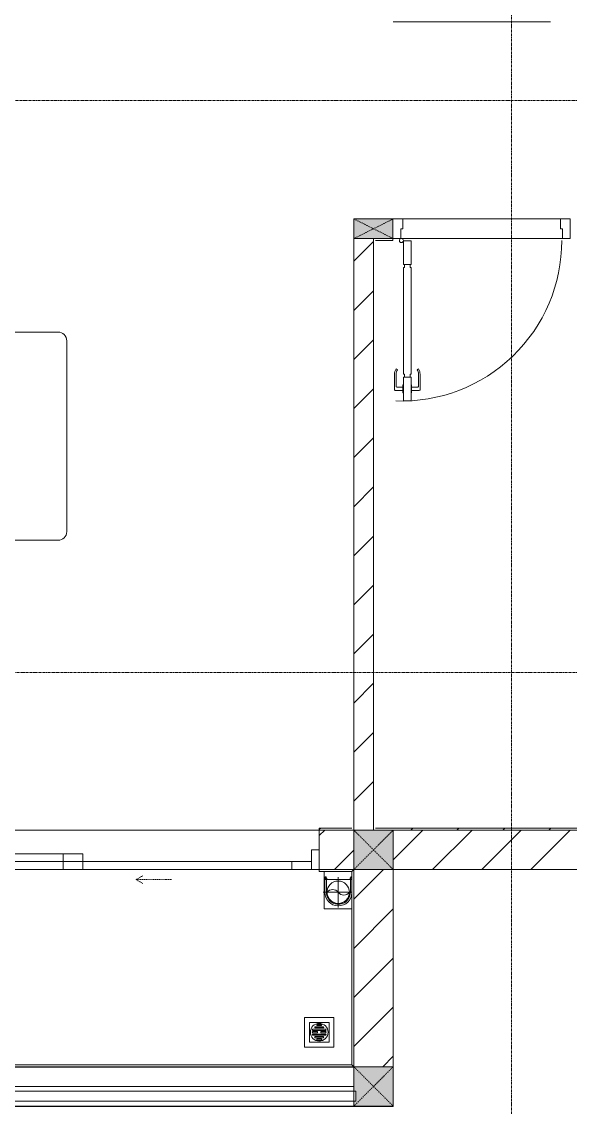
# Model space of a CAD drawing. Header units: millimetres. Extents: x -24439 to 198341, y -52871 to 149926.
# Drawn here: x 109568 to 112351, y 23331 to 28837 of the extents above; entities that cross this region are included whole.
import ezdxf

# ---------------------------------------------------------------- set-up
doc = ezdxf.new("R2010")
doc.units = ezdxf.units.MM
for name, pattern in [('Dash', [6, 3, -3]), ('Grid Line', [22.225, 12.7, -3.175, 3.175, -3.175]), ('IMPORT-CENTER _3_', [10.16, 6.35, -1.27, 1.27, -1.27])]:
    doc.linetypes.add(name, pattern=pattern)
for name, color, linetype, lineweight in [('0-1', 7, 'Continuous', 5), ('A-DETL-GENF-1', 9, 'Continuous', 9), ('A-DOOR', 31, 'Continuous', 9), ('A-DOOR-1', 9, 'Continuous', 9), ('A-DOOR-FRAM', 31, 'Continuous', 9), ('A-DOOR-HDLN', 31, 'Dash', 9), ('A-FLOR-1', 9, 'Continuous', 9), ('A-FLOR-HRAL', 11, 'Continuous', 9), ('A-FLOR-HRAL-1', 9, 'Continuous', 9), ('A-WALL', 113, 'Continuous', 9), ('A-WALL-1', 253, 'Continuous', 18), ('A-WALL-2', 9, 'Continuous', 9), ('A-WALL-3', 113, 'Continuous', 18), ('A-WALL-PATT-1', 10, 'Continuous', 9), ('A-WALL-PATT-2', 9, 'Continuous', 9), ('A-WALL-PATT-3', 111, 'Continuous', 9), ('G-IMPT', 8, 'Continuous', 9), ('G-IMPT-2', 8, 'IMPORT-CENTER _3_', 9), ('I-FURN', 30, 'Continuous', 9), ('I-FURN-1', 9, 'Continuous', 9), ('I-WALL-1', 253, 'Continuous', 18), ('M-EQPM', 50, 'Continuous', 9), ('S-BEAM-1', 9, 'Continuous', 9), ('S-COLS', 52, 'Continuous', 9), ('S-COLS-1', 254, 'Continuous', 5), ('S-COLS-2', 253, 'Continuous', 18), ('S-COLS-3', 9, 'Continuous', 9), ('S-COLS-4', 52, 'Continuous', 18), ('S-COLS-5', 52, 'Dash', 9), ('S-COLS-HDLN', 52, 'Dash', 9), ('S-COLS-HDLN-1', 9, 'Dash', 9), ('S-GRID-1', 1, 'Grid Line', 9)]:
    doc.layers.add(name, color=color, linetype=linetype, lineweight=lineweight)
pattern_1 = [(45, (0, 0), (-124.4508, 124.4508), [])]
pattern_2 = [(45, (0, 0), (-116.67262, 116.67262), [])]

# ---------------------------------------------------------------- blocks, each defined once
blk = doc.blocks.new('NCV_TKTC_KET CAU_rvt-1-TKCS_MB ĐỊNH VỊ CAO ĐỘ THIẾT KẾ')
at = {"layer": 'S-BEAM-1'}
for p, q in [((111252.5, 23535.3), (108177.6, 23535.3)), ((108177.6, 23335.3), (111252.5, 23335.3))]:
    blk.add_line(p, q, dxfattribs=at)
blk = doc.blocks.new('DOOR_CW_01 CANH MO-PANEL KINH - DIW_01-900x2200-CỬA GỖ VÂN LAMINATE-553375-TKCS_MB ĐỊNH VỊ CAO ĐỘ THIẾT KẾ')
at = {"layer": 'A-DETL-GENF-1'}
for p, q in [((-397, -182), (-397, -62)), ((-397, -62), (-357, -62)), ((-357, -62), (-357, -182)), ((-357, -182), (-397, -182)), ((-397, -196), (-391, -196)), ((-397, -738), (-397, -196)), ((-391, -196), (-391, -182)), ((-391, -182), (-363, -182)), ((-363, -182), (-363, -196)), ((-357, -196), (-363, -196)), ((-357, -196), (-357, -738)), ((-433.9, -711.2), (-427.3, -715.8)), ((-320.1, -711.2), (-326.7, -715.8)), ((-442, -737), (-442, -816.5)), ((-434, -799.5), (-434, -737)), ((-397, -738), (-391, -738)), ((-357, -752), (-397, -752)), ((-397, -752), (-397, -872)), ((-391, -752), (-391, -738)), ((-363, -752), (-391, -752)), ((-357, -738), (-363, -738)), ((-363, -738), (-363, -752)), ((-357, -872), (-357, -752)), ((-320, -799.5), (-320, -737)), ((-312, -737), (-312, -816.5)), ((-399, -820.5), (-438, -820.5)), ((-399, -803.5), (-430, -803.5)), ((-399, -792.2), (-399, -831.8)), ((-397, -792.2), (-399, -792.2)), ((-397, -792.2), (-397, -831.8)), ((-357, -792.2), (-357, -831.8)), ((-357, -792.2), (-355, -792.2)), ((-355, -792.2), (-355, -831.8)), ((-355, -803.5), (-324, -803.5)), ((-355, -820.5), (-316, -820.5)), ((-399, -831.8), (-397, -831.8)), ((-397, -872), (-357, -872)), ((-355, -831.8), (-357, -831.8))]:
    blk.add_line(p, q, dxfattribs=at)
blk.add_circle((-407, -60), 10, dxfattribs=at)
for centre, radius, start, end in [((-407, -60), 814, 268, 0), ((-397, -737), 45, 145, 180), ((-357, -737), 45, 360, 35), ((-397, -737), 37, 145, 180), ((-357, -737), 37, 0, 35), ((-438, -816.5), 4, 180, 270), ((-430, -799.5), 4, 180, 270), ((-324, -799.5), 4, 270, 0), ((-316, -816.5), 4, 270, 0)]:
    blk.add_arc(centre, radius, start, end, dxfattribs=at)
at = {"layer": 'A-DOOR-1'}
for p, q in [((-450, -50), (-450, 50)), ((-450, 50), (-400, 50)), ((-400, 50), (-400, 0)), ((400, 0), (400, 50)), ((400, 50), (450, 50)), ((450, 50), (450, -50)), ((-410, -50), (-450, -50)), ((-410, 0), (-410, -50)), ((-400, 0), (-410, 0)), ((-407, -50), (-382, -50)), ((410, 0), (400, 0)), ((410, -50), (410, 0)), ((450, -50), (410, -50))]:
    blk.add_line(p, q, dxfattribs=at)
blk = doc.blocks.new('LOBBY_SOFA_1 - LOBBY_SOFA_1-852725-TKCS_MB ĐỊNH VỊ CAO ĐỘ THIẾT KẾ')
at = {"layer": 'I-FURN'}
for p, q in [((-2128.3, 1548.5), (-1160.3, 1548.5)), ((-2172.3, 1064.5), (-2172.3, 1504.5)), ((-1116.3, 1504.5), (-1116.3, 1064.5)), ((-1160.3, 1020.5), (-2128.3, 1020.5)), ((-2688.2, 633.5), (-3128.2, 633.5)), ((-3128.2, 633.5), (-3128.2, 193.5)), ((-2688.2, 193.5), (-2688.2, 633.5)), ((-2556, 660), (-708, 660)), ((-2556, 14.9), (-2556, 660)), ((-2457, 66), (-2457, 660)), ((-1907, 143), (-1907, 660)), ((-1357, 143), (-1357, 660)), ((-807, 660), (-807, 66)), ((-708, 660), (-708, 14.9)), ((-575.9, 633.5), (-135.9, 633.5)), ((-575.9, 193.5), (-575.9, 633.5)), ((-135.9, 633.5), (-135.9, 193.5)), ((-2915.4, 445), (-2915.4, 577)), ((-348.6, 445), (-348.6, 577)), ((-2981.4, 423), (-2915.4, 489)), ((-2915.4, 489), (-2849.4, 423)), ((-348.6, 489), (-414.6, 423)), ((-282.6, 423), (-348.6, 489)), ((-2937.4, 423), (-3069.4, 423)), ((-2915.4, 357), (-2981.4, 423)), ((-2849.4, 423), (-2915.4, 357)), ((-2915.4, 269), (-2915.4, 401)), ((-2893.4, 423), (-2761.4, 423)), ((-370.6, 423), (-502.6, 423)), ((-414.6, 423), (-348.6, 357)), ((-348.6, 357), (-282.6, 423)), ((-348.6, 269), (-348.6, 401)), ((-326.6, 423), (-194.6, 423)), ((-3128.2, 193.5), (-2688.2, 193.5)), ((-135.9, 193.5), (-575.9, 193.5)), ((-807, 143), (-2457, 143)), ((-807, 66), (-2457, 66))]:
    blk.add_line(p, q, dxfattribs=at)
for centre, radius in [((-2915.4, 423), 154), ((-348.6, 423), 154), ((-2915.4, 423), 22), ((-348.6, 423), 22)]:
    blk.add_circle(centre, radius, dxfattribs=at)
for centre, start, end in [((-2128.3, 1504.5), 90, 180), ((-1160.3, 1504.5), 0, 90), ((-2128.3, 1064.5), 180, 270), ((-1160.3, 1064.5), 270, 0)]:
    blk.add_arc(centre, 44, start, end, dxfattribs=at)
at = {"layer": 'I-FURN-1'}
for p, q in [((-2128.3, 1548.5), (-1160.3, 1548.5)), ((-2172.3, 1064.5), (-2172.3, 1504.5)), ((-1116.3, 1504.5), (-1116.3, 1064.5)), ((-1160.3, 1020.5), (-2128.3, 1020.5)), ((-3128.2, 633.5), (-2688.2, 633.5)), ((-3128.2, 193.5), (-3128.2, 633.5)), ((-2688.2, 633.5), (-2688.2, 193.5)), ((-2556, 660), (-708, 660)), ((-2556, 14.9), (-2556, 660)), ((-708, 660), (-708, 14.9)), ((-575.9, 633.5), (-135.9, 633.5)), ((-575.9, 193.5), (-575.9, 633.5)), ((-135.9, 633.5), (-135.9, 193.5)), ((-2688.2, 193.5), (-3128.2, 193.5)), ((-135.9, 193.5), (-575.9, 193.5))]:
    blk.add_line(p, q, dxfattribs=at)
for centre, start, end in [((-2128.3, 1504.5), 90, 180), ((-1160.3, 1504.5), 0, 90), ((-2128.3, 1064.5), 180, 270), ((-1160.3, 1064.5), 270, 0)]:
    blk.add_arc(centre, 44, start, end, dxfattribs=at)
blk = doc.blocks.new('G1_SOF - BO TRU - 100x200-746114-TKCS_MB ĐỊNH VỊ CAO ĐỘ THIẾT KẾ')
at = {"layer": 'S-COLS-3'}
blk.add_hatch(color=256, dxfattribs=at).paths.add_polyline_path([(-50, -98.4), (50, -98.4), (50, 100), (-50, 100)])
at = {"layer": 'S-COLS-2'}
for p, q in [((-50, 100), (50, 100)), ((-50, -98.4), (-50, 100)), ((50, 100), (50, -98.4))]:
    blk.add_line(p, q, dxfattribs=at)
at = {"layer": 'S-COLS-HDLN-1'}
for p, q in [((50, -100), (-50, 100)), ((-50, -100), (50, 100))]:
    blk.add_line(p, q, dxfattribs=at)
blk = doc.blocks.new('Railing - Railing-965477-TKCS_MB ĐỊNH VỊ CAO ĐỘ THIẾT KẾ')
at = {"layer": 'A-FLOR-HRAL-1'}
for p, q in [((85279.1, 15266.2), (85269.1, 15276.2)), ((85279.1, 14286.2), (85279.1, 15266.2)), ((85279.1, 15266.2), (85669.1, 15266.2)), ((85669.1, 15276.2), (85669.1, 15266.2)), ((88169.1, 15266.2), (88169.1, 15276.2)), ((88169.1, 15266.2), (88334.1, 15266.2)), ((88334.1, 15266.2), (88344.1, 15276.2)), ((88334.1, 15266.2), (88334.1, 14286.2)), ((85279.1, 14286.2), (85269.1, 14276.2)), ((85269.1, 14276.2), (88344.1, 14276.2)), ((88334.1, 14286.2), (85279.1, 14286.2)), ((88334.1, 14286.2), (88344.1, 14276.2))]:
    blk.add_line(p, q, dxfattribs=at)
blk = doc.blocks.new('NCV_TKTC_TANG 1_rvt-1-TKCS_MB ĐỊNH VỊ CAO ĐỘ THIẾT KẾ')
at = {"layer": 'A-WALL-PATT-1'}
h = blk.add_hatch(dxfattribs=at)
h.set_pattern_fill('FP_2', color=256, style=0, pattern_type=2)
h.set_pattern_definition(pattern_1)
h.paths.add_polyline_path([(111268.5, 24736.9), (111352.6, 24736.9), (111352.6, 27736.9), (111252.6, 27736.9), (111252.6, 24736.9)])
at = {"layer": 'A-WALL-PATT-2'}
h = blk.add_hatch(dxfattribs=at)
h.set_pattern_fill('FP_3', color=256, style=0, pattern_type=2)
h.set_pattern_definition(pattern_2)
h.paths.add_polyline_path([(114294.6, 27726.9), (114942.6, 27726.9), (114942.6, 27736.9), (112350.9, 27736.9), (112350.9, 27726.9), (113084.2, 27726.9)])
h.paths.add_polyline_path([(111450.9, 27726.9), (111450.9, 27736.9), (111362.6, 27736.9), (111362.6, 27726.9), (111442.9, 27726.9)])
h = blk.add_hatch(dxfattribs=at)
h.set_pattern_fill('FP_3', color=256, style=0, pattern_type=2)
h.set_pattern_definition(pattern_2)
h.paths.add_polyline_path([(111077.6, 24736.9), (111242.6, 24736.9), (111242.6, 24746.9), (111077.6, 24746.9)])
h.paths.add_polyline_path([(108352.6, 24736.9), (108577.6, 24736.9), (108577.6, 24746.9), (108352.6, 24746.9)])
h = blk.add_hatch(dxfattribs=at)
h.set_pattern_fill('FP_3', color=256, style=0, pattern_type=2)
h.set_pattern_definition(pattern_2)
h.paths.add_polyline_path([(113852.6, 24736.9), (114942.6, 24736.9), (114942.6, 24746.9), (111352.6, 24746.9), (111352.6, 24736.9), (112452.6, 24736.9)])
at = {"layer": 'A-FLOR-1'}
for p, q in [((111500.9, 27836.9), (112300.9, 27836.9)), ((112310.9, 27736.9), (111490.9, 27736.9)), ((108577.6, 24736.9), (111077.6, 24736.9)), ((111077.6, 24736.9), (108577.6, 24736.9)), ((108617.6, 24536.9), (109777.6, 24536.9))]:
    blk.add_line(p, q, dxfattribs=at)
at = {"layer": 'A-WALL-1'}
for p, q in [((111252.6, 27736.9), (111252.6, 24736.9)), ((111352.6, 24736.9), (111352.6, 27736.9)), ((111252.6, 24736.9), (111352.6, 24736.9))]:
    blk.add_line(p, q, dxfattribs=at)
at = {"layer": 'A-WALL-2'}
for p, q in [((111452.6, 28836.9), (112250.9, 28836.9)), ((111500.9, 27836.9), (112300.9, 27836.9)), ((112310.9, 27736.9), (111490.9, 27736.9))]:
    blk.add_line(p, q, dxfattribs=at)
at = {"layer": 'I-WALL-1'}
for p, q in [((111362.6, 27726.9), (111450.9, 27726.9)), ((111450.9, 27726.9), (111450.9, 27736.9)), ((111242.6, 24746.9), (111077.6, 24746.9)), ((111077.6, 24746.9), (111077.6, 24736.9)), ((111077.6, 24736.9), (111242.6, 24736.9)), ((111352.6, 24746.9), (111352.6, 24736.9)), ((111352.6, 24736.9), (112452.6, 24736.9)), ((114942.6, 24746.9), (111362.6, 24746.9))]:
    blk.add_line(p, q, dxfattribs=at)
at = {"layer": 'A-DOOR-1'}
blk.add_blockref('DOOR_CW_01 CANH MO-PANEL KINH - DIW_01-900x2200-CỬA GỖ VÂN LAMINATE-553375-TKCS_MB ĐỊNH VỊ CAO ĐỘ THIẾT KẾ', (111900.9, 27786.9), dxfattribs=at)
at = {"layer": 'A-FLOR-HRAL-1'}
blk.add_blockref('Railing - Railing-965477-TKCS_MB ĐỊNH VỊ CAO ĐỘ THIẾT KẾ', (22908.5, 9260.7), dxfattribs=at)
at = {"layer": 'I-FURN-1', "rotation": 269.9999999999993}
blk.add_blockref('LOBBY_SOFA_1 - LOBBY_SOFA_1-852725-TKCS_MB ĐỊNH VỊ CAO ĐỘ THIẾT KẾ', (108247.7, 25090.4), dxfattribs=at)
at = {"layer": 'S-COLS-3', "rotation": 90.00000000000037}
blk.add_blockref('G1_SOF - BO TRU - 100x200-746114-TKCS_MB ĐỊNH VỊ CAO ĐỘ THIẾT KẾ', (111352.6, 27786.9), dxfattribs=at)
blk = doc.blocks.new('DEG_02-DEG_03 - DEG_02-2500x2400mm-CỬA ĐI 02 CÁNH TRƯỢT-625766-TKCS_MB ĐỊNH VỊ CAO ĐỘ THIẾT KẾ')
at = {"layer": 'A-DOOR'}
for p, q in [((-1110, 100), (-1210, 100)), ((-1210, 100), (-1210, 60)), ((-1210, 60), (-1110, 60)), ((-1110, 60), (-1110, 100)), ((-1110, 100), (-50, 100)), ((-50, 60), (-1110, 60)), ((50, 100), (-50, 100)), ((-50, 100), (-50, 60)), ((50, 60), (-50, 60)), ((-50, 60), (-50, 20)), ((-50, 60), (50, 60)), ((50, 60), (50, 100)), ((50, 20), (50, 60)), ((50, 60), (1110, 60)), ((1210, 60), (1110, 60)), ((1110, 60), (1110, 20)), ((1210, 20), (1210, 60)), ((-50, 20), (50, 20)), ((1110, 20), (50, 20)), ((1110, 20), (1210, 20))]:
    blk.add_line(p, q, dxfattribs=at)
at = {"layer": 'A-DOOR-FRAM'}
for p, q in [((-1210, 100), (-1250, 100)), ((-1250, 100), (-1250, 0)), ((-1210, 0), (-1210, 100)), ((1250, 100), (1210, 100)), ((1210, 100), (1210, 0)), ((1250, 0), (1250, 100)), ((-1250, 0), (-1210, 0)), ((1210, 0), (1250, 0))]:
    blk.add_line(p, q, dxfattribs=at)
at = {"layer": 'A-DOOR-HDLN'}
for p, q in [((-320.4, 151.1), (-355, 171.1)), ((320.4, 151.1), (355, 171.1)), ((-500.4, 151.1), (-320.4, 151.1)), ((-320.4, 151.1), (-355, 131.1)), ((320.4, 151.1), (355, 131.1)), ((500.4, 151.1), (320.4, 151.1))]:
    blk.add_line(p, q, dxfattribs=at)
blk = doc.blocks.new('Railing - 50 x 10mm-1251311-TKCS_MB ĐỊNH VỊ CAO ĐỘ THIẾT KẾ')
at = {"layer": 'A-FLOR-HRAL'}
for p, q in [((25, 5), (-25, 5)), ((-25, 5), (-25, -5)), ((25, -5), (25, 5)), ((-25, -5), (25, -5))]:
    blk.add_line(p, q, dxfattribs=at)
blk = doc.blocks.new('Railing - Railing-1602750-TKCS_MB ĐỊNH VỊ CAO ĐỘ THIẾT KẾ')
at = {"layer": 'A-FLOR-HRAL'}
for p, q in [((111252.5, 23412.4), (108187.5, 23412.4)), ((108187.5, 23362.4), (111252.5, 23362.4))]:
    blk.add_line(p, q, dxfattribs=at)
at = {"extrusion": (0, 0, -1), "zscale": -1, "rotation": 90}
for p in [(-108182.5, 23387.4), (-111257.5, 23387.4)]:
    blk.add_blockref('Railing - 50 x 10mm-1251311-TKCS_MB ĐỊNH VỊ CAO ĐỘ THIẾT KẾ', p, dxfattribs=at)
blk = doc.blocks.new('TKTC_XREF_251221_MB TANG 1 - TKTC_XREF_260130_MB TANG 1_dwg_THU NUOC - THU NUOC-444531-TKCS_MB TẦNG 1-4202124-TKCS_MB ĐỊNH VỊ CAO ĐỘ THIẾT KẾ')
at = {"layer": 'M-EQPM'}
for p, q in [((-23.3, 10.8), (40.9, 10.8)), ((40.9, 4.8), (-23.3, 4.8)), ((-11, 23.3), (28.5, 23.3)), ((28.5, 17.3), (-11, 17.3)), ((-1.1, 35.6), (18.5, 35.6)), ((18.5, 29.6), (-1.1, 29.6)), ((-23.3, -13.6), (40.9, -13.6)), ((40.9, -19.6), (-23.3, -19.6)), ((-11, -26.1), (28.5, -26.1)), ((28.5, -32.1), (-11, -32.1)), ((-1.1, -38.5), (18.5, -38.5)), ((18.5, -44.5), (-1.1, -44.5))]:
    blk.add_line(p, q, dxfattribs=at)
at = {"layer": 'M-EQPM', "flags": 128}
for points in [[(83.7, -79.4), (83.7, 70.6), (-66.3, 70.6), (-66.3, -79.4)], [(58.7, -54.4), (58.7, 45.6), (-41.3, 45.6), (-41.3, -54.4)]]:
    blk.add_lwpolyline(points, close=True, dxfattribs=at)
for points in [[(-23.3, -1.2), (0.7, -1.2), (0.7, -7.2), (-23.3, -7.2)], [(40.9, -7.2), (16.7, -7.2), (16.7, -1.2), (40.9, -1.2)]]:
    blk.add_lwpolyline(points, dxfattribs=at)
at = {"layer": 'M-EQPM'}
for centre, radius, start, end in [((8.7, -4.4), 45, 360, 180), ((8.7, -4.4), 45, 360, 180), ((-23.3, 7.8), 3, 90, 270), ((-11, 20.3), 3, 90, 270), ((-1.1, 32.6), 3, 90, 270), ((18.5, 32.6), 3, 270, 90), ((28.5, 20.3), 3, 270, 90), ((40.9, 7.8), 3, 270, 90), ((8.7, -4.4), 45, 180, 360), ((8.7, -4.4), 45, 180, 360), ((-23.3, -4.2), 3, 90, 270), ((-23.3, -16.6), 3, 90, 270), ((-11, -29.1), 3, 90, 270), ((-1.1, -41.5), 3, 90, 270), ((18.5, -41.5), 3, 270, 90), ((28.5, -29.1), 3, 270, 90), ((40.9, -4.2), 3, 270, 90), ((40.9, -16.6), 3, 270, 90)]:
    blk.add_arc(centre, radius, start, end, dxfattribs=at)
blk = doc.blocks.new('TKTC_XREF_251221_MB TANG 1 - TKTC_XREF_260130_MB TANG 1_dwg_CUM U_DN100-V209-TKCS_MB ĐỊNH VỊ CAO ĐỘ THIẾT KẾ')
at = {"layer": 'G-IMPT'}
blk.add_hatch(color=256, dxfattribs=at).paths.add_polyline_path([(61, 0), (58.9, -15.8), (52.8, -30.5), (43.1, -43.1), (30.5, -52.8), (15.8, -58.9), (0, -61), (0, -57), (14.8, -55.1), (28.5, -49.4), (40.3, -40.3), (49.4, -28.5), (55.1, -14.8), (57, 0), (55.1, 14.8), (49.4, 28.5), (40.3, 40.3), (28.5, 49.4), (14.8, 55.1), (0, 57), (0, 61), (15.8, 58.9), (30.5, 52.8), (43.1, 43.1), (52.8, 30.5), (58.9, 15.8)])
for p, q in [((-79.1, 66.6), (-79.1, 63.4)), ((-76.6, 66.6), (-76.6, 63.4)), ((-74.6, 66.6), (-74.6, 63.4)), ((-72.7, 69.3), (-72.7, 60.7)), ((-66.9, 67.9), (-71.7, 67.9)), ((-66.9, 62.1), (-71.7, 62.1)), ((-65, 69), (0, 69)), ((-79.1, -63.4), (-79.1, -66.6)), ((-76.6, -63.4), (-76.6, -66.6)), ((-74.6, -63.4), (-74.6, -66.6)), ((-72.7, -60.7), (-72.7, -68.4)), ((-66.9, -62.1), (-71.7, -62.1)), ((-66.9, -67.9), (-71.7, -67.9))]:
    blk.add_line(p, q, dxfattribs=at)
at = {"layer": 'G-IMPT', "flags": 128}
for points in [[(-72.7, 67.6), (-78.1, 67.6), (-78.1, 62.4), (-72.7, 62.4)], [(-71.7, 59.2), (-66.9, 59.2), (-66.9, 70.8), (-71.7, 70.8)], [(-66.9, 70.8), (-66.9, 72.7), (-65, 72.7), (-65, 57.3), (-66.9, 57.3), (-66.9, 59.2)], [(-65, 61), (0, 61), (0, 57)], [(-72.7, -62.4), (-78.1, -62.4), (-78.1, -67.6), (-72.7, -67.6)], [(-66.9, -68.4), (-66.9, -59.2), (-71.7, -59.2)], [(-66.9, -59.2), (-66.9, -57.3), (-65, -57.3), (-65, -68.4)], [(-65, -61), (0, -61), (0, -57)]]:
    blk.add_lwpolyline(points, dxfattribs=at)
at = {"layer": 'G-IMPT'}
for centre, radius, start, end in [((-78.1, 66.6), 0.96, 90, 180), ((-78.1, 63.4), 0.96, 180, 270), ((-71.1, 69.3), 1.56, 112.6199, 247.3801), ((-67.9, 65), 4.8, 143.1301, 216.8699), ((-71.1, 60.7), 1.56, 112.6199, 247.3801), ((0, 0), 69, 271.7594, 90), ((0, 0), 61, 270, 90), ((0, 0), 57, 270, 90), ((-78.1, -63.4), 0.96, 90, 180), ((-78.1, -66.6), 0.96, 180, 270), ((-71.1, -60.7), 1.56, 112.6199, 247.3801), ((-67.9, -65), 4.8, 143.1301, 216.8699)]:
    blk.add_arc(centre, radius, start, end, dxfattribs=at)
blk = doc.blocks.new('TKTC_XREF_251221_MB TANG 1 - TKTC_XREF_260130_MB TANG 1_dwg_$cc-V210-TKCS_MB ĐỊNH VỊ CAO ĐỘ THIẾT KẾ')
at = {"layer": 'G-IMPT'}
blk.add_circle((0, 0), 0.5, dxfattribs=at)
for centre, radius, start, end in [((0, 0), 0.5, 90, 270), ((0.188, 0.25), 0.313, 126.8699, 233.1301), ((-0.188, -0.25), 0.313, 306.8699, 53.1301)]:
    blk.add_arc(centre, radius, start, end, dxfattribs=at)
at = {"layer": 'G-IMPT-2'}
for p, q in [((0, -0.673), (0, 0.607)), ((-0.673, 0), (0.673, 0))]:
    blk.add_line(p, q, dxfattribs=at)
blk = doc.blocks.new('TKTC_XREF_251221_MB TANG 1 - TKTC_XREF_260130_MB TANG 1_dwg-4202109-TKCS_MB ĐỊNH VỊ CAO ĐỘ THIẾT KẾ')
at = {"layer": 'G-IMPT'}
blk.add_line((-91909.1, -376860), (-92049.7, -376860), dxfattribs=at)
at = {"layer": 'G-IMPT', "flags": 128}
for points in [[(-91909.1, -376859.9), (-92049.9, -376859.9), (-92049.7, -376819.7)], [(-92049.7, -376860), (-92049.7, -377009.7), (-91909.1, -377009.7)]]:
    blk.add_lwpolyline(points, dxfattribs=at)
at = {"extrusion": (0, 0, -1)}
for name, p, xscale, yscale, zscale, rotation in [('TKTC_XREF_251221_MB TANG 1 - TKTC_XREF_260130_MB TANG 1_dwg_$cc-V210-TKCS_MB ĐỊNH VỊ CAO ĐỘ THIẾT KẾ', (91978.2, -376925), 113.7150000000073, 113.7150000000073, -113.7150000000073, 89.99900866374671), ('TKTC_XREF_251221_MB TANG 1 - TKTC_XREF_260130_MB TANG 1_dwg_CUM U_DN100-V209-TKCS_MB ĐỊNH VỊ CAO ĐỘ THIẾT KẾ', (91977.3, -376925), 0.9975000000000007, 0.9975000000000007, -0.9975000000000008, 270.0009913382951)]:
    blk.add_blockref(name, p, dxfattribs=dict(at, xscale=xscale, yscale=yscale, zscale=zscale, rotation=rotation))
at = {"extrusion": (0, 0, -1), "zscale": -1}
blk.add_blockref('TKTC_XREF_251221_MB TANG 1 - TKTC_XREF_260130_MB TANG 1_dwg_THU NUOC - THU NUOC-444531-TKCS_MB TẦNG 1-4202124-TKCS_MB ĐỊNH VỊ CAO ĐỘ THIẾT KẾ', (92066, -377630.4), dxfattribs=at)
blk = doc.blocks.new('TKTC_XREF_251221_MB TANG 1 - TKTC_XREF_251221_MB TANG 1-2038492-TKCS_MB ĐỊNH VỊ CAO ĐỘ THIẾT KẾ')
blk.add_blockref('TKTC_XREF_251221_MB TANG 1 - TKTC_XREF_260130_MB TANG 1_dwg-4202109-TKCS_MB ĐỊNH VỊ CAO ĐỘ THIẾT KẾ', (169499.1, 384109.7))
blk = doc.blocks.new('G1_SOF - BO TRU - 200x200-3050151-TKCS_MB ĐỊNH VỊ CAO ĐỘ THIẾT KẾ')
at = {"layer": 'S-COLS-HDLN'}
for p, q in [((-100, 100), (100, -100)), ((100, 100), (-100, -100))]:
    blk.add_line(p, q, dxfattribs=at)

msp = doc.modelspace()

# ---------------------------------------------------------------- hatches: boundary and pattern name
at = {"layer": 'A-WALL-PATT-3'}
h = msp.add_hatch(dxfattribs=at)
h.set_pattern_fill('FP_1', color=256, style=0, pattern_type=2)
h.set_pattern_definition(pattern_1)
h.paths.add_polyline_path([(111252.6, 24536.9), (111252.6, 24736.9), (111077.6, 24736.9), (111077.6, 24536.9)])
h.paths.add_polyline_path([(108577.6, 24536.9), (108577.6, 24736.9), (108327.6, 24736.9), (108327.6, 24536.9)])
h = msp.add_hatch(dxfattribs=at)
h.set_pattern_fill('FP_1', color=256, style=0, pattern_type=2)
h.set_pattern_definition(pattern_1)
h.paths.add_polyline_path([(114852.6, 24536.9), (114852.6, 24736.9), (113852.6, 24736.9), (113852.6, 24536.9), (114294.6, 24536.9)])
h.paths.add_polyline_path([(111452.6, 24536.9), (112452.6, 24536.9), (112452.6, 24736.9), (111452.6, 24736.9)])
h = msp.add_hatch(dxfattribs=at)
h.set_pattern_fill('FP_1', color=256, style=0, pattern_type=2)
h.set_pattern_definition(pattern_1)
h.paths.add_polyline_path([(111452.6, 23335.3), (111452.6, 23336.9), (111252.6, 23335.3)])
h.paths.add_polyline_path([(111252.6, 23536.9), (111452.6, 23536.9), (111452.6, 24536.9), (111252.6, 24536.9), (111252.6, 24090.8)])
at = {"layer": 'S-COLS-1'}
for points in [[(111268.5, 24536.9), (111452.6, 24536.9), (111452.6, 24736.9), (111252.6, 24736.9), (111252.6, 24536.9)], [(111262.5, 23336.9), (111452.6, 23336.9), (111452.6, 23536.9), (111252.6, 23536.9), (111252.6, 23412.4), (111262.5, 23412.4), (111262.5, 23362.4), (111252.6, 23362.4), (111252.6, 23336.9)]]:
    msp.add_hatch(color=256, dxfattribs=at).paths.add_polyline_path(points)

# ---------------------------------------------------------------- linework, layer by layer
at = {"layer": 'A-WALL'}
for p, q in [((108577.6, 24736.9), (111077.6, 24736.9)), ((111252.6, 24536.9), (111252.6, 24736.9)), ((111452.6, 24736.9), (111452.6, 24536.9)), ((109777.6, 24536.9), (108617.6, 24536.9)), ((111452.6, 24536.9), (111252.6, 24536.9)), ((111252.6, 23536.9), (111452.6, 23536.9)), ((108177.6, 23437.4), (111252.6, 23437.4)), ((111252.6, 23337.4), (108177.6, 23337.4)), ((111452.6, 23336.9), (111252.6, 23336.9))]:
    msp.add_line(p, q, dxfattribs=at)
at = {"layer": 'A-WALL-3'}
for p, q in [((111252.6, 24736.9), (111077.6, 24736.9)), ((111077.6, 24736.9), (111077.6, 24636.9)), ((112452.6, 24736.9), (111452.6, 24736.9)), ((111077.6, 24536.9), (111252.6, 24536.9)), ((111252.6, 24536.9), (111252.6, 23536.9)), ((111452.6, 24536.9), (112452.6, 24536.9)), ((111452.6, 23536.9), (111452.6, 24536.9)), ((111252.6, 23336.9), (111252.6, 23335.3)), ((111252.6, 23335.3), (111452.6, 23335.3)), ((111452.6, 23335.3), (111452.6, 23336.9))]:
    msp.add_line(p, q, dxfattribs=at)
at = {"layer": 'S-COLS'}
for p, q in [((111252.6, 24736.9), (111252.6, 24536.9)), ((111452.6, 24536.9), (111452.6, 24736.9)), ((111252.6, 24536.9), (111452.6, 24536.9)), ((111452.6, 23536.9), (111252.6, 23536.9)), ((111252.6, 23336.9), (111452.6, 23336.9))]:
    msp.add_line(p, q, dxfattribs=at)
at = {"layer": 'S-COLS-4'}
for p, q in [((111452.6, 24736.9), (111252.6, 24736.9)), ((111252.6, 23536.9), (111252.6, 23412.4)), ((111452.6, 23336.9), (111452.6, 23536.9)), ((111252.6, 23362.4), (111252.6, 23336.9))]:
    msp.add_line(p, q, dxfattribs=at)
at = {"layer": 'S-GRID-1'}
for p, q in [((112052.6, 20960.6), (112052.6, 80482.7)), ((131551.8, 28436.9), (29351.8, 28436.9)), ((128757.8, 25536.9), (32145.8, 25536.9)), ((131551.8, 24536.9), (29351.8, 24536.9))]:
    msp.add_line(p, q, dxfattribs=at)

# ---------------------------------------------------------------- block references
at = {"layer": '0-1'}
for name in ['NCV_TKTC_KET CAU_rvt-1-TKCS_MB ĐỊNH VỊ CAO ĐỘ THIẾT KẾ', 'NCV_TKTC_TANG 1_rvt-1-TKCS_MB ĐỊNH VỊ CAO ĐỘ THIẾT KẾ']:
    msp.add_blockref(name, (0, 0), dxfattribs=at)
at = {"layer": 'A-DOOR', "rotation": 180}
msp.add_blockref('DEG_02-DEG_03 - DEG_02-2500x2400mm-CỬA ĐI 02 CÁNH TRƯỢT-625766-TKCS_MB ĐỊNH VỊ CAO ĐỘ THIẾT KẾ', (109827.6, 24636.9), dxfattribs=at)
at = {"layer": 'A-FLOR-HRAL'}
msp.add_blockref('Railing - Railing-1602750-TKCS_MB ĐỊNH VỊ CAO ĐỘ THIẾT KẾ', (0, 0), dxfattribs=at)
at = {"layer": 'M-EQPM'}
msp.add_blockref('TKTC_XREF_251221_MB TANG 1 - TKTC_XREF_251221_MB TANG 1-2038492-TKCS_MB ĐỊNH VỊ CAO ĐỘ THIẾT KẾ', (33652.6, 17236.9), dxfattribs=at)
at = {"layer": 'S-COLS-5'}
for p in [(111352.6, 24636.9), (111352.6, 23436.9)]:
    msp.add_blockref('G1_SOF - BO TRU - 200x200-3050151-TKCS_MB ĐỊNH VỊ CAO ĐỘ THIẾT KẾ', p, dxfattribs=at)

doc.saveas('drawing.dxf')
